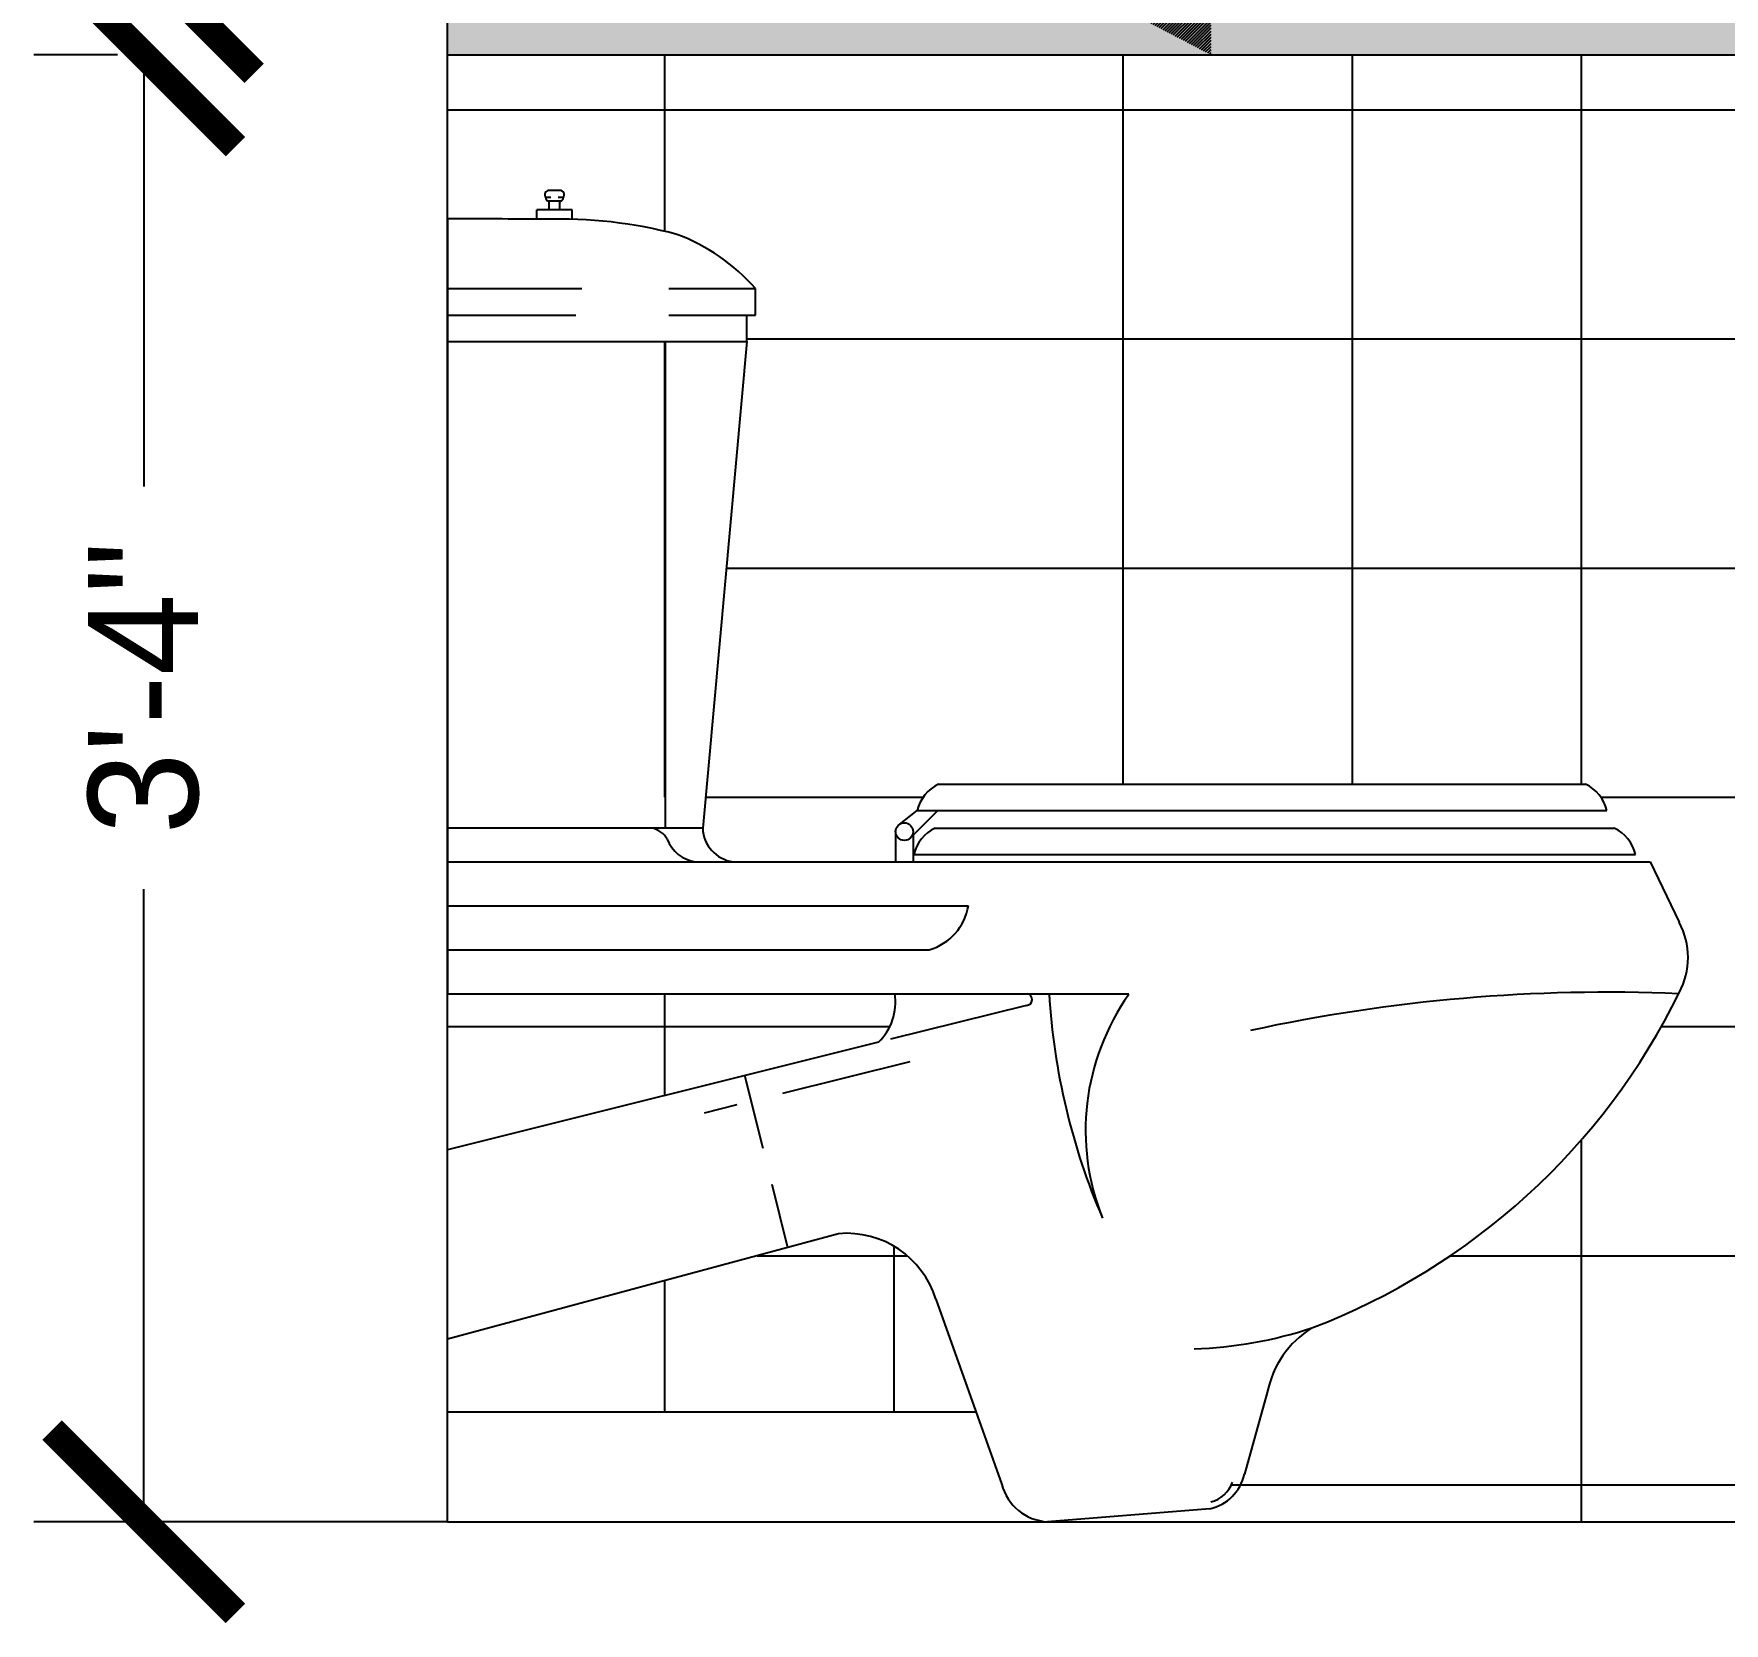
# Model space of a CAD drawing. Extents: x 10753 to 18704, y -5361 to 1140.
# Drawn here: x 11435.11 to 11481.21, y -3656.94 to -3613.6 of the extents above; entities that cross this region are included whole.
import ezdxf

# ---------------------------------------------------------------- set-up
doc = ezdxf.new("R2010")
doc.units = 0
doc.header["$LTSCALE"] = 30
doc.header["$MEASUREMENT"] = 0
doc.header["$PDMODE"] = 3
doc.layers.get('0').update_dxf_attribs({"linetype": 'CONTINUOUS'})
doc.layers.get('DEFPOINTS').update_dxf_attribs({"linetype": 'CONTINUOUS'})
for name, color, linetype in [('bath', 23, 'CONTINUOUS'), ('furniture', 9, 'CONTINUOUS'), ('WALL', 2, 'CONTINUOUS')]:
    doc.layers.add(name, color=color, linetype=linetype)
doc.styles.get("Standard").update_dxf_attribs({"font": 'stylu.ttf', "height": 3})
doc.dimstyles.new('D1', dxfattribs={"dimtxt": 6, "dimasz": 5, "dimexe": 1, "dimexo": 2, "dimgap": 1, "dimtad": 1, "dimdec": 4, "dimzin": 3, "dimdsep": 46, "dimlunit": 4, "dimtxsty": 'Standard', "dimcen": 3, "dimclrd": 7, "dimclre": 7, "dimclrt": 2, "dimadec": 0, "dimazin": 0, "dimtfac": 1, "dimtdec": 4, "dimtofl": 0, "dimtmove": 2, "dimatfit": 3, "dimfxl": 1, "dimfrac": 2, "dimtolj": 1, "dimtzin": 1, "dimarcsym": 0})

# ---------------------------------------------------------------- blocks, each defined once
blk = doc.blocks.new('_ArchTick')
at = {"color": 0, "linetype": 'ByBlock', "const_width": 0.15}
blk.add_lwpolyline([(-0.5, -0.5), (0.5, 0.5)], dxfattribs=at)
blk = doc.blocks.new('*D393')
at = {"color": 7, "linetype": 'Continuous', "lineweight": -2, "transparency": 16777216}
for p, q in [((11437.393, -3614.177), (11435.108, -3614.177)), ((11438.108, -3614.177), (11438.108, -3625.947)), ((11438.108, -3654.177), (11438.108, -3636.928)), ((11437.393, -3654.177), (11435.108, -3654.177))]:
    blk.add_line(p, q, dxfattribs=at)
at = {"layer": 'DEFPOINTS', "color": 0, "linetype": 'Continuous', "transparency": 16777216}
for p in [(11438.108, -3614.177), (11446.393, -3614.177), (11446.393, -3654.177)]:
    blk.add_point(p, dxfattribs=at)
at = {"color": 7, "linetype": 'Continuous', "lineweight": -2, "transparency": 16777216, "xscale": 5, "yscale": 5, "zscale": 5}
for p, rotation in [((11438.108, -3614.177), 90), ((11438.108, -3654.177), 270)]:
    blk.add_blockref('_ArchTick', p, dxfattribs=dict(at, rotation=rotation))
at = {"color": 0, "linetype": 'Continuous', "transparency": 16777216, "insert": (11438.108, -3631.437), "char_height": 3, "attachment_point": 5, "rotation": 90}
blk.add_mtext('\\A1;3\'-4"', dxfattribs=at)
blk = doc.blocks.new('*D394')
at = {"color": 7, "linetype": 'Continuous', "lineweight": -2, "transparency": 16777216}
for p, q in [((11437.393, -3570.177), (11435.616, -3570.177)), ((11438.616, -3570.177), (11438.616, -3592.951)), ((11438.616, -3612.177), (11438.616, -3603.932)), ((11437.393, -3612.177), (11435.616, -3612.177))]:
    blk.add_line(p, q, dxfattribs=at)
at = {"layer": 'DEFPOINTS', "color": 0, "linetype": 'Continuous', "transparency": 16777216}
for p in [(11438.616, -3570.177), (11446.393, -3570.177), (11446.393, -3612.177)]:
    blk.add_point(p, dxfattribs=at)
at = {"color": 7, "linetype": 'Continuous', "lineweight": -2, "transparency": 16777216, "xscale": 5, "yscale": 5, "zscale": 5}
for p, rotation in [((11438.616, -3570.177), 90), ((11438.616, -3612.177), 270)]:
    blk.add_blockref('_ArchTick', p, dxfattribs=dict(at, rotation=rotation))
at = {"color": 0, "linetype": 'Continuous', "transparency": 16777216, "insert": (11438.616, -3598.441), "char_height": 3, "attachment_point": 5, "rotation": 90}
blk.add_mtext('\\A1;3\'-6"', dxfattribs=at)

msp = doc.modelspace()

# ---------------------------------------------------------------- hatches: boundary and pattern name
at = {"layer": 'furniture'}
h = msp.add_hatch(color=3, dxfattribs=at)
h.dxf.hatch_style = 1
h.paths.add_polyline_path([(11501.26577, -3612.17678), (11446.39277, -3612.17678), (11446.39277, -3614.17678), (11502.23084, -3614.17678), (11502.23084, -3613.77426), (11502.38684, -3613.42833), (11502.51732, -3613.42833)])
h.paths.add_polyline_path([(11524.13127, -3612.17678), (11504.53661, -3612.17678), (11503.47884, -3613.23455), (11503.47884, -3613.28383), (11524.13127, -3613.2882)], flags=17)
h.paths.add_polyline_path([(11524.13127, -3612.17678), (11504.53661, -3612.17678), (11503.47884, -3613.23455), (11503.47884, -3613.42833), (11503.47884, -3613.97392, -0.03607028), (11503.48168, -3614.00772, -0.51763547), (11503.79368, -3613.78711), (11503.79368, -3614.17678), (11524.13127, -3614.17678)])
h.paths.add_polyline_path([(11502.54284, -3612.17678), (11501.26577, -3612.17678), (11502.37258, -3613.28359), (11502.54284, -3613.28363)])
h.paths.add_polyline_path([(11504.53661, -3612.17678), (11503.47884, -3612.17678), (11503.47884, -3613.23455)], flags=16)
h = msp.add_hatch(dxfattribs=at)
h.set_pattern_fill('ANSI31', color=3, scale=0.475015, style=0)
h.set_pattern_definition([(45, (3196.609633, -2104.634195), (-0.0419857947, 0.0419857947), [])])
h.paths.add_polyline_path([(11465.49035, -3613.26957), (11467.21797, -3614.1704), (11467.21797, -3612.34455)])

# ---------------------------------------------------------------- linework, layer by layer
at = {"color": 230}
msp.add_line((11446.39277, -3654.17678), (11536.03847, -3654.17678), dxfattribs=at)
at = {"layer": 'bath'}
for p, q in [((11449.20565, -3618.06529), (11449.07193, -3618.06529)), ((11449.47342, -3618.16129), (11449.14237, -3618.16129)), ((11449.46917, -3617.87329), (11449.14662, -3617.87329)), ((11449.16389, -3618.40129), (11449.16389, -3618.16129)), ((11449.54386, -3618.06529), (11449.41386, -3618.06529)), ((11449.45189, -3618.40129), (11449.45189, -3618.16129)), ((11449.78789, -3618.40129), (11448.82789, -3618.40129)), ((11448.82789, -3618.64129), (11448.82789, -3618.40129)), ((11449.78789, -3618.64129), (11449.78789, -3618.40129)), ((11446.39277, -3620.55017), (11450.05383, -3620.55017)), ((11452.42825, -3620.55017), (11454.79277, -3620.55017)), ((11454.79277, -3621.27017), (11454.79277, -3620.55017)), ((11446.39277, -3621.27017), (11449.8881, -3621.27017)), ((11452.42825, -3621.27017), (11454.79277, -3621.27017)), ((11454.55277, -3621.99017), (11454.55277, -3621.27017)), ((11446.39277, -3621.99017), (11454.55277, -3621.99017)), ((11452.32085, -3634.42052), (11452.32085, -3621.99017)), ((11452.32854, -3621.99017), (11452.32854, -3635.25935)), ((11454.55277, -3621.99017), (11453.35277, -3635.25935)), ((11459.78572, -3634.05935), (11477.42959, -3634.05935)), ((11458.68197, -3635.18616), (11459.20533, -3634.77935)), ((11459.02138, -3635.52557), (11459.76759, -3634.77935)), ((11459.20533, -3634.77935), (11478.00997, -3634.77935)), ((11453.35277, -3635.25935), (11446.39277, -3635.25935)), ((11458.61167, -3635.35586), (11458.61167, -3636.17678)), ((11459.69052, -3635.25935), (11478.21369, -3635.25935)), ((11459.09167, -3635.45527), (11459.09167, -3636.17678)), ((11446.39277, -3636.17678), (11479.19384, -3636.17678)), ((11459.11014, -3635.97935), (11478.79408, -3635.97935)), ((11479.19384, -3636.17678), (11479.98682, -3637.82674)), ((11446.39277, -3637.37678), (11460.59764, -3637.37678)), ((11446.39277, -3638.57678), (11459.53277, -3638.57678)), ((11446.39277, -3639.77678), (11458.59206, -3639.77678)), ((11458.59256, -3639.77678), (11464.97396, -3639.77678)), ((11462.18236, -3640.09564), (11458.478, -3641.01924)), ((11458.1439, -3641.10254), (11446.39277, -3644.03243)), ((11458.99801, -3641.63163), (11455.52888, -3642.49658)), ((11454.99849, -3643.99816), (11454.50287, -3642.01035)), ((11454.28305, -3642.8072), (11453.39008, -3643.02984)), ((11455.6641, -3646.66777), (11455.24413, -3644.98337)), ((11457.05541, -3646.32088), (11446.39277, -3649.19874)), ((11459.70771, -3648.10971), (11461.50859, -3653.15665)), ((11468.75186, -3650.65275), (11468.12488, -3652.88279)), ((11467.18529, -3653.82175), (11462.75353, -3654.17678))]:
    msp.add_line(p, q, dxfattribs=at)
for centre, major_axis, start_param, end_param in [((11449.15526, -3617.98717), (0.08076, 0.08076), 0.70968923, 3.10932979), ((11449.15313, -3618.07955), (0.05829, 0.05829), 2.18229711, 4.05793761), ((11449.46053, -3617.98717), (-0.08076, 0.08076), 3.17385551, 5.57349608), ((11449.46266, -3618.07955), (-0.05829, 0.05829), 2.2252477, 4.1008882), ((11444.23277, -4362.16994), (-525.75415, 525.75415), -0.79185391, -0.78830323), ((11449.42355, -3631.23934), (-8.9015, 8.9015), -1.0444378, -0.75435137), ((11450.78717, -3624.06254), (3.76707, 3.76707), 6.21767243, 6.71173821), ((11460.24659, -3635.02478), (-0.75646, 0.75646), -0.3400128, 0.55391992), ((11476.96871, -3635.02478), (-0.75646, 0.75646), 4.15846906, 5.05240178), ((11451.80075, -3635.92119), (-0.4858, 0.4858), 4.47874254, 5.23258745), ((11454.30129, -3635.23554), (0.67091, 0.67091), 2.38130028, 3.80059608), ((11458.85167, -3635.35586), (0.16971, 0.16971), 5.49778714, 11.78097245), ((11460.15139, -3636.22478), (-0.75646, 0.75646), -0.3400128, 0.55391992), ((11477.75282, -3636.22478), (0.75646, 0.75646), 5.72926539, 6.6231981), ((11453.27706, -3635.23554), (-0.67091, 0.67091), 1.13559976, 2.22979976), ((11459.12471, -3637.14219), (1.05464, 1.05464), 4.20411828, 5.33984925), ((11478.17262, -3638.78894), (-1.4521, 1.4521), 3.43900779, 4.41463576), ((11457.08067, -3640.00393), (1.08106, 1.08106), 4.69602603, 5.64908691), ((11462.17716, -3639.93494), (0.11369, 0.11369), 3.95929612, 6.88796147), ((11481.03677, -3638.66187), (-12.92153, 12.92153), 0.84644746, 1.19263681), ((11470.21253, -3643.50567), (4.53841, 4.53841), 1.74019284, 2.73843168), ((11478.02133, -3685.53167), (32.38305, 32.38305), 0.74274372, 0.99945763), ((11463.34574, -3631.57086), (13.11186, 13.11186), 4.29200672, 5.04086803), ((11457.2786, -3648.85066), (-1.79577, 1.79577), 4.2230522, 5.5857831), ((11466.34395, -3637.799), (8.25137, 8.25137), 3.96210493, 4.24250022), ((11471.38831, -3651.17111), (-1.89994, 1.89994), -0.22709134, 0.59126026), ((11466.92011, -3652.6168), (0.87242, 0.87242), 4.14361475, 5.28049736), ((11462.83537, -3652.8072), (0.97016, 0.97016), 2.61373013, 3.86731215), ((11467.00418, -3652.81579), (0.59839, 0.59839), 4.17469879, 5.16487647)]:
    msp.add_ellipse(centre, major_axis=major_axis, ratio=1, start_param=start_param, end_param=end_param, dxfattribs=at)
at = {"layer": 'furniture', "color": 3}
for p, q in [((11446.39277, -3614.17678), (11502.23084, -3614.17678)), ((11452.32085, -3618.98866), (11452.32085, -3614.17678)), ((11464.82085, -3634.05935), (11464.82085, -3614.17678)), ((11471.07085, -3634.05935), (11471.07085, -3614.17678)), ((11477.32085, -3634.05935), (11477.32085, -3614.17678)), ((11446.39277, -3615.67052), (11501.1961, -3615.67052)), ((11454.55277, -3621.92052), (11489.88434, -3621.92052)), ((11452.32085, -3628.17052), (11452.32854, -3628.17052)), ((11453.99385, -3628.17052), (11493.80388, -3628.17052)), ((11452.32085, -3634.42052), (11452.32854, -3634.42052)), ((11453.42863, -3634.42052), (11459.3638, -3634.42052)), ((11477.8515, -3634.42052), (11499.51691, -3634.42052)), ((11452.32085, -3642.55439), (11452.32085, -3639.77678)), ((11446.39277, -3640.67052), (11458.45656, -3640.67052)), ((11479.50241, -3640.67052), (11499.45293, -3640.67052)), ((11477.32085, -3654.17678), (11477.32085, -3643.75848)), ((11458.57085, -3651.17678), (11458.57085, -3646.66441)), ((11454.83371, -3646.92052), (11458.9291, -3646.92052)), ((11473.74909, -3646.92052), (11499.06231, -3646.92052)), ((11452.32085, -3651.17678), (11452.32085, -3647.59874)), ((11467.77249, -3653.17052), (11498.67168, -3653.17052))]:
    msp.add_line(p, q, dxfattribs=at)
at = {"layer": 'furniture'}
msp.add_line((11446.39277, -3618.64442), (11446.39277, -3639.77678), dxfattribs=at)
at = {"layer": 'WALL', "color": 9}
for p, q in [((11446.39277, -3654.17678), (11446.39277, -3534.17678)), ((11446.39277, -3651.17678), (11460.80212, -3651.17678)), ((11446.39277, -3654.17678), (11435.78582, -3654.17678))]:
    msp.add_line(p, q, dxfattribs=at)

# ---------------------------------------------------------------- dimensions: what is measured, and where the dimension line sits
at = {"color": 0, "linetype": 'Continuous'}
for base, p1, p2, picture, middle in [((11438.61634, -3570.17678), (11446.39277, -3612.17678), (11446.39277, -3570.17678), '*D394', (11438.61634, -3598.44146)), ((11438.10771, -3614.17678), (11446.39277, -3654.17678), (11446.39277, -3614.17678), '*D393', (11438.10771, -3631.43738))]:
    dim = msp.add_linear_dim(base=base, p1=p1, p2=p2, angle=90, dimstyle='D1', override={"dimtxt": 2, "dimexe": 3, "dimexo": 9, "dimblk": 'ArchTick', "dimclrt": 0, "dimldrblk": 'ArchTick'}, dxfattribs=at)
    dim.commit()
    dim.dimension.update_dxf_attribs({"geometry": picture, "text_midpoint": middle, "dimtype": 160})

doc.saveas('drawing.dxf')
